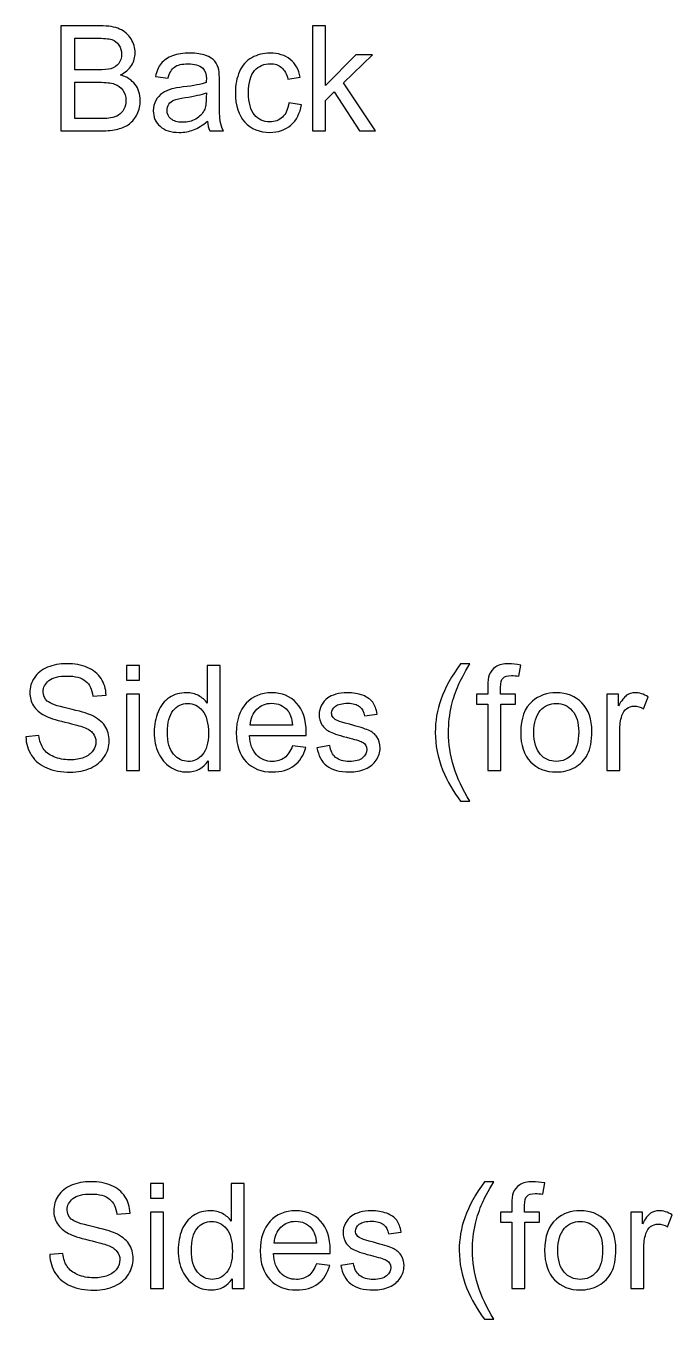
# Model space of a CAD drawing. Header units: millimetres. Extents: x 161 to 1941, y -2211 to 166.
# Drawn here: x 584.2 to 696.2, y -449 to -224.9 of the extents above; entities that cross this region are included whole.
import ezdxf

# ---------------------------------------------------------------- set-up
doc = ezdxf.new("R2010")
doc.units = ezdxf.units.MM
doc.header["$MEASUREMENT"] = 0
doc.layers.add('Layer 1', color=7, linetype='Continuous')

msp = doc.modelspace()

# ---------------------------------------------------------------- linework, layer by layer
at = {"layer": 'Layer 1', "color": 250}
for points, knots in [([(590.2688, -243.0506), (590.2688, -243.0506), (590.2688, -224.8642), (590.2688, -224.8642), (590.2688, -224.8642), (597.0929, -224.8642), (597.0929, -224.8642), (598.4815, -224.8642), (599.5948, -225.0462), (600.4373, -225.4145), (601.2755, -225.7828), (601.9316, -226.3501), (602.4058, -227.1163), (602.8841, -227.8783), (603.1212, -228.6784), (603.1212, -229.5166), (603.1212, -230.2913), (602.9095, -231.0237), (602.4904, -231.7095), (602.0713, -232.3953), (601.4363, -232.9499), (600.5854, -233.3732), (601.6861, -233.6949), (602.5328, -234.2453), (603.1212, -235.0242), (603.7139, -235.7989), (604.0102, -236.7175), (604.0102, -237.7759), (604.0102, -238.631), (603.8282, -239.4226), (603.4683, -240.155), (603.1085, -240.8874), (602.664, -241.4504), (602.1348, -241.8483), (601.6057, -242.242), (600.941, -242.5426), (600.1452, -242.7458), (599.3451, -242.949), (598.3672, -243.0506), (597.2072, -243.0506), (597.2072, -243.0506), (590.2688, -243.0506), (590.2688, -243.0506)], [0, 0, 0, 0, 0.07142857, 0.07142857, 0.07142857, 0.14285714, 0.14285714, 0.14285714, 0.21428571, 0.21428571, 0.21428571, 0.28571429, 0.28571429, 0.28571429, 0.35714286, 0.35714286, 0.35714286, 0.42857143, 0.42857143, 0.42857143, 0.5, 0.5, 0.5, 0.57142857, 0.57142857, 0.57142857, 0.64285714, 0.64285714, 0.64285714, 0.71428571, 0.71428571, 0.71428571, 0.78571429, 0.78571429, 0.78571429, 0.85714286, 0.85714286, 0.85714286, 0.92857143, 0.92857143, 0.92857143, 1, 1, 1, 1]), ([(633.8679, -243.0506), (633.8679, -243.0506), (633.8679, -224.8642), (633.8679, -224.8642), (633.8679, -224.8642), (636.1031, -224.8642), (636.1031, -224.8642), (636.1031, -224.8642), (636.1031, -235.2232), (636.1031, -235.2232), (636.1031, -235.2232), (641.3863, -229.868), (641.3863, -229.868), (641.3863, -229.868), (644.2734, -229.868), (644.2734, -229.868), (644.2734, -229.868), (639.2442, -234.766), (639.2442, -234.766), (639.2442, -234.766), (644.7814, -243.0506), (644.7814, -243.0506), (644.7814, -243.0506), (642.0297, -243.0506), (642.0297, -243.0506), (642.0297, -243.0506), (637.6525, -236.3154), (637.6525, -236.3154), (637.6525, -236.3154), (636.1031, -237.8224), (636.1031, -237.8224), (636.1031, -237.8224), (636.1031, -243.0506), (636.1031, -243.0506), (636.1031, -243.0506), (633.8679, -243.0506), (633.8679, -243.0506)], [0, 0, 0, 0, 0.08333333, 0.08333333, 0.08333333, 0.16666667, 0.16666667, 0.16666667, 0.25, 0.25, 0.25, 0.33333333, 0.33333333, 0.33333333, 0.41666667, 0.41666667, 0.41666667, 0.5, 0.5, 0.5, 0.58333333, 0.58333333, 0.58333333, 0.66666667, 0.66666667, 0.66666667, 0.75, 0.75, 0.75, 0.83333333, 0.83333333, 0.83333333, 0.91666667, 0.91666667, 0.91666667, 1, 1, 1, 1]), ([(592.6818, -232.5096), (592.6818, -232.5096), (596.6146, -232.5096), (596.6146, -232.5096), (597.6814, -232.5096), (598.4476, -232.4376), (598.909, -232.2979), (599.5229, -232.1159), (599.9843, -231.8111), (600.2933, -231.3878), (600.6024, -230.9644), (600.759, -230.4353), (600.759, -229.796), (600.759, -229.1907), (600.6151, -228.6573), (600.323, -228.2001), (600.0351, -227.7386), (599.6202, -227.4211), (599.0826, -227.2518), (598.545, -227.0825), (597.6221, -226.9978), (596.3182, -226.9978), (596.3182, -226.9978), (592.6818, -226.9978), (592.6818, -226.9978), (592.6818, -226.9978), (592.6818, -232.5096), (592.6818, -232.5096)], [0, 0, 0, 0, 0.11111111, 0.11111111, 0.11111111, 0.22222222, 0.22222222, 0.22222222, 0.33333333, 0.33333333, 0.33333333, 0.44444444, 0.44444444, 0.44444444, 0.55555556, 0.55555556, 0.55555556, 0.66666667, 0.66666667, 0.66666667, 0.77777778, 0.77777778, 0.77777778, 0.88888889, 0.88888889, 0.88888889, 1, 1, 1, 1]), ([(615.6434, -241.3996), (614.8137, -242.1066), (614.0136, -242.6019), (613.2473, -242.894), (612.4811, -243.1861), (611.6598, -243.33), (610.7793, -243.33), (609.3315, -243.33), (608.2181, -242.9786), (607.4392, -242.2717), (606.6603, -241.5689), (606.2708, -240.6672), (606.2708, -239.5708), (606.2708, -238.9273), (606.419, -238.3389), (606.7111, -237.8055), (607.0074, -237.2721), (607.3926, -236.8488), (607.8668, -236.527), (608.3451, -236.2053), (608.8785, -235.9598), (609.4754, -235.7947), (609.9157, -235.6804), (610.5803, -235.5703), (611.4651, -235.4602), (613.2685, -235.2486), (614.602, -234.9903), (615.4529, -234.694), (615.4614, -234.3892), (615.4656, -234.1945), (615.4656, -234.114), (615.4656, -233.2081), (615.2539, -232.5689), (614.8306, -232.1963), (614.2591, -231.6926), (613.4082, -231.4428), (612.2821, -231.4428), (611.228, -231.4428), (610.4491, -231.6291), (609.9496, -231.9974), (609.4458, -232.3657), (609.0775, -233.0176), (608.8362, -233.9574), (608.8362, -233.9574), (606.6518, -233.6526), (606.6518, -233.6526), (606.8508, -232.717), (607.1767, -231.9593), (607.6339, -231.3835), (608.0911, -230.8078), (608.7515, -230.3675), (609.6151, -230.0543), (610.4745, -229.7452), (611.4778, -229.5886), (612.6123, -229.5886), (613.7384, -229.5886), (614.657, -229.7198), (615.364, -229.9865), (616.0667, -230.2532), (616.5874, -230.5834), (616.9176, -230.9856), (617.2478, -231.3878), (617.4807, -231.8958), (617.6161, -232.5096), (617.6881, -232.8906), (617.7262, -233.5764), (617.7262, -234.5628), (617.7262, -234.5628), (617.7262, -237.5261), (617.7262, -237.5261), (617.7262, -239.5962), (617.7728, -240.9043), (617.8659, -241.4589), (617.9548, -242.0134), (618.1411, -242.5426), (618.412, -243.0506), (618.412, -243.0506), (616.0752, -243.0506), (616.0752, -243.0506), (615.8508, -242.5807), (615.7069, -242.0304), (615.6434, -241.3996)], [0, 0, 0, 0, 0.03703704, 0.03703704, 0.03703704, 0.07407407, 0.07407407, 0.07407407, 0.11111111, 0.11111111, 0.11111111, 0.14814815, 0.14814815, 0.14814815, 0.18518519, 0.18518519, 0.18518519, 0.22222222, 0.22222222, 0.22222222, 0.25925926, 0.25925926, 0.25925926, 0.2962963, 0.2962963, 0.2962963, 0.33333333, 0.33333333, 0.33333333, 0.37037037, 0.37037037, 0.37037037, 0.40740741, 0.40740741, 0.40740741, 0.44444444, 0.44444444, 0.44444444, 0.48148148, 0.48148148, 0.48148148, 0.51851852, 0.51851852, 0.51851852, 0.55555556, 0.55555556, 0.55555556, 0.59259259, 0.59259259, 0.59259259, 0.62962963, 0.62962963, 0.62962963, 0.66666667, 0.66666667, 0.66666667, 0.7037037, 0.7037037, 0.7037037, 0.74074074, 0.74074074, 0.74074074, 0.77777778, 0.77777778, 0.77777778, 0.81481481, 0.81481481, 0.81481481, 0.85185185, 0.85185185, 0.85185185, 0.88888889, 0.88888889, 0.88888889, 0.92592593, 0.92592593, 0.92592593, 0.96296296, 0.96296296, 0.96296296, 1, 1, 1, 1]), ([(629.77, -238.2246), (629.77, -238.2246), (631.9544, -238.5294), (631.9544, -238.5294), (631.7131, -240.0322), (631.1035, -241.2049), (630.1171, -242.0558), (629.1308, -242.9067), (627.9158, -243.33), (626.4807, -243.33), (624.6815, -243.33), (623.2337, -242.7416), (622.1415, -241.5647), (621.0451, -240.3878), (620.499, -238.703), (620.499, -236.5101), (620.499, -235.0877), (620.7361, -233.8473), (621.206, -232.7805), (621.6759, -231.718), (622.3913, -230.9179), (623.3565, -230.3887), (624.3175, -229.8553), (625.3631, -229.5886), (626.4976, -229.5886), (627.9243, -229.5886), (629.0969, -229.9484), (630.0028, -230.6723), (630.913, -231.3962), (631.4972, -232.4249), (631.7512, -233.7542), (631.7512, -233.7542), (629.5922, -234.0844), (629.5922, -234.0844), (629.3848, -233.1996), (629.0207, -232.535), (628.4915, -232.0863), (627.9666, -231.6418), (627.3316, -231.4174), (626.5865, -231.4174), (625.4605, -231.4174), (624.5461, -231.8196), (623.8391, -232.6239), (623.1364, -233.4325), (622.785, -234.7025), (622.785, -236.4466), (622.785, -238.2161), (623.1237, -239.4988), (623.801, -240.2989), (624.4826, -241.099), (625.3673, -241.5012), (626.4553, -241.5012), (627.3358, -241.5012), (628.0682, -241.2345), (628.6524, -240.6969), (629.2408, -240.1635), (629.6134, -239.338), (629.77, -238.2246)], [0, 0, 0, 0, 0.05263158, 0.05263158, 0.05263158, 0.10526316, 0.10526316, 0.10526316, 0.15789474, 0.15789474, 0.15789474, 0.21052632, 0.21052632, 0.21052632, 0.26315789, 0.26315789, 0.26315789, 0.31578947, 0.31578947, 0.31578947, 0.36842105, 0.36842105, 0.36842105, 0.42105263, 0.42105263, 0.42105263, 0.47368421, 0.47368421, 0.47368421, 0.52631579, 0.52631579, 0.52631579, 0.57894737, 0.57894737, 0.57894737, 0.63157895, 0.63157895, 0.63157895, 0.68421053, 0.68421053, 0.68421053, 0.73684211, 0.73684211, 0.73684211, 0.78947368, 0.78947368, 0.78947368, 0.84210526, 0.84210526, 0.84210526, 0.89473684, 0.89473684, 0.89473684, 0.94736842, 0.94736842, 0.94736842, 1, 1, 1, 1]), ([(592.6818, -240.917), (592.6818, -240.917), (597.2115, -240.917), (597.2115, -240.917), (597.9904, -240.917), (598.5365, -240.8874), (598.854, -240.8281), (599.4043, -240.7307), (599.87, -240.5656), (600.2425, -240.3328), (600.6151, -240.1), (600.9199, -239.7613), (601.1612, -239.3168), (601.4025, -238.8723), (601.521, -238.3601), (601.521, -237.7801), (601.521, -237.0985), (601.3474, -236.5101), (600.9961, -236.0063), (600.6489, -235.5026), (600.1663, -235.1512), (599.5483, -234.948), (598.9344, -234.7448), (598.0454, -234.6432), (596.8897, -234.6432), (596.8897, -234.6432), (592.6818, -234.6432), (592.6818, -234.6432), (592.6818, -234.6432), (592.6818, -240.917), (592.6818, -240.917)], [0, 0, 0, 0, 0.1, 0.1, 0.1, 0.2, 0.2, 0.2, 0.3, 0.3, 0.3, 0.4, 0.4, 0.4, 0.5, 0.5, 0.5, 0.6, 0.6, 0.6, 0.7, 0.7, 0.7, 0.8, 0.8, 0.8, 0.9, 0.9, 0.9, 1, 1, 1, 1]), ([(615.4656, -236.4466), (614.6528, -236.7768), (613.4336, -237.0562), (611.808, -237.2848), (610.8851, -237.416), (610.2332, -237.5642), (609.8522, -237.7293), (609.4712, -237.8944), (609.1791, -238.1357), (608.9717, -238.449), (608.7642, -238.7665), (608.6584, -239.1178), (608.6584, -239.5073), (608.6584, -240.0957), (608.8828, -240.591), (609.3357, -240.9847), (609.7887, -241.3784), (610.4491, -241.5774), (611.3169, -241.5774), (612.1763, -241.5774), (612.9425, -241.3911), (613.6156, -241.0144), (614.2845, -240.6418), (614.7798, -240.1296), (615.0931, -239.4819), (615.3344, -238.9781), (615.4529, -238.2373), (615.4529, -237.2594), (615.4529, -237.2594), (615.4656, -236.4466), (615.4656, -236.4466)], [0, 0, 0, 0, 0.1, 0.1, 0.1, 0.2, 0.2, 0.2, 0.3, 0.3, 0.3, 0.4, 0.4, 0.4, 0.5, 0.5, 0.5, 0.6, 0.6, 0.6, 0.7, 0.7, 0.7, 0.8, 0.8, 0.8, 0.9, 0.9, 0.9, 1, 1, 1, 1]), ([(584.1785, -348.0813), (584.1785, -348.0813), (586.4391, -347.8781), (586.4391, -347.8781), (586.5449, -348.7925), (586.7947, -349.5418), (587.1884, -350.1302), (587.5821, -350.7144), (588.1917, -351.1886), (589.0172, -351.5526), (589.8427, -351.9125), (590.774, -352.0945), (591.807, -352.0945), (592.7256, -352.0945), (593.5342, -351.959), (594.2369, -351.6839), (594.9396, -351.4087), (595.4603, -351.0319), (595.8032, -350.5536), (596.1461, -350.0752), (596.3197, -349.5545), (596.3197, -348.9957), (596.3197, -348.4284), (596.1546, -347.9331), (595.8244, -347.5056), (595.4942, -347.0822), (594.9481, -346.7266), (594.1861, -346.4345), (593.6993, -346.2483), (592.6198, -345.9519), (590.9476, -345.5498), (589.2754, -345.1476), (588.107, -344.7708), (587.4382, -344.4152), (586.5703, -343.958), (585.9269, -343.3908), (585.5035, -342.7177), (585.076, -342.0446), (584.8643, -341.2868), (584.8643, -340.4528), (584.8643, -339.53), (585.1268, -338.6706), (585.6475, -337.8747), (586.1682, -337.0746), (586.9259, -336.4693), (587.9292, -336.0544), (588.9283, -335.6395), (590.0417, -335.4321), (591.2651, -335.4321), (592.6113, -335.4321), (593.8009, -335.648), (594.8296, -336.084), (595.8583, -336.5158), (596.6499, -337.1551), (597.2045, -338.0017), (597.759, -338.8442), (598.0554, -339.8009), (598.0977, -340.8677), (598.0977, -340.8677), (595.7863, -341.0455), (595.7863, -341.0455), (595.6635, -339.8983), (595.2444, -339.0304), (594.529, -338.4462), (593.8136, -337.8578), (592.7552, -337.5657), (591.3582, -337.5657), (589.902, -337.5657), (588.8394, -337.8324), (588.1748, -338.3658), (587.5101, -338.8992), (587.1757, -339.5427), (587.1757, -340.2962), (587.1757, -340.9481), (587.4128, -341.4858), (587.8827, -341.9091), (588.3483, -342.3282), (589.5548, -342.7642), (591.5106, -343.2045), (593.4664, -343.649), (594.8084, -344.0342), (595.5365, -344.3644), (596.5906, -344.8513), (597.3738, -345.4651), (597.8776, -346.2144), (598.3813, -346.9595), (598.6311, -347.8188), (598.6311, -348.7925), (598.6311, -349.7619), (598.3559, -350.6679), (597.8014, -351.523), (597.2468, -352.3781), (596.4552, -353.0428), (595.418, -353.5169), (594.3808, -353.991), (593.2167, -354.2281), (591.917, -354.2281), (590.2745, -354.2281), (588.8987, -353.9868), (587.7895, -353.5084), (586.6762, -353.0301), (585.8083, -352.3104), (585.1776, -351.3452), (584.5426, -350.3842), (584.2124, -349.2963), (584.1785, -348.0813)], [0, 0, 0, 0, 0.02857143, 0.02857143, 0.02857143, 0.05714286, 0.05714286, 0.05714286, 0.08571429, 0.08571429, 0.08571429, 0.11428571, 0.11428571, 0.11428571, 0.14285714, 0.14285714, 0.14285714, 0.17142857, 0.17142857, 0.17142857, 0.2, 0.2, 0.2, 0.22857143, 0.22857143, 0.22857143, 0.25714286, 0.25714286, 0.25714286, 0.28571429, 0.28571429, 0.28571429, 0.31428571, 0.31428571, 0.31428571, 0.34285714, 0.34285714, 0.34285714, 0.37142857, 0.37142857, 0.37142857, 0.4, 0.4, 0.4, 0.42857143, 0.42857143, 0.42857143, 0.45714286, 0.45714286, 0.45714286, 0.48571429, 0.48571429, 0.48571429, 0.51428571, 0.51428571, 0.51428571, 0.54285714, 0.54285714, 0.54285714, 0.57142857, 0.57142857, 0.57142857, 0.6, 0.6, 0.6, 0.62857143, 0.62857143, 0.62857143, 0.65714286, 0.65714286, 0.65714286, 0.68571429, 0.68571429, 0.68571429, 0.71428571, 0.71428571, 0.71428571, 0.74285714, 0.74285714, 0.74285714, 0.77142857, 0.77142857, 0.77142857, 0.8, 0.8, 0.8, 0.82857143, 0.82857143, 0.82857143, 0.85714286, 0.85714286, 0.85714286, 0.88571429, 0.88571429, 0.88571429, 0.91428571, 0.91428571, 0.91428571, 0.94285714, 0.94285714, 0.94285714, 0.97142857, 0.97142857, 0.97142857, 1, 1, 1, 1]), ([(601.6283, -338.2769), (601.6283, -338.2769), (601.6283, -335.7369), (601.6283, -335.7369), (601.6283, -335.7369), (603.8635, -335.7369), (603.8635, -335.7369), (603.8635, -335.7369), (603.8635, -338.2769), (603.8635, -338.2769), (603.8635, -338.2769), (601.6283, -338.2769), (601.6283, -338.2769)], [0, 0, 0, 0, 0.25, 0.25, 0.25, 0.5, 0.5, 0.5, 0.75, 0.75, 0.75, 1, 1, 1, 1]), ([(615.7803, -353.9233), (615.7803, -353.9233), (615.7803, -352.2511), (615.7803, -352.2511), (614.9463, -353.5508), (613.7187, -354.2027), (612.0973, -354.2027), (611.0474, -354.2027), (610.0822, -353.9148), (609.2059, -353.3349), (608.3254, -352.7591), (607.6438, -351.9506), (607.157, -350.9176), (606.6744, -349.8805), (606.4331, -348.6909), (606.4331, -347.3447), (606.4331, -346.0324), (606.6532, -344.8428), (607.0893, -343.7718), (607.5295, -342.705), (608.1857, -341.8837), (609.062, -341.3164), (609.9341, -340.7449), (610.9162, -340.4613), (611.9957, -340.4613), (612.7916, -340.4613), (613.4985, -340.6306), (614.1166, -340.9651), (614.7347, -341.2995), (615.2384, -341.7398), (615.6279, -342.2774), (615.6279, -342.2774), (615.6279, -335.7369), (615.6279, -335.7369), (615.6279, -335.7369), (617.8631, -335.7369), (617.8631, -335.7369), (617.8631, -335.7369), (617.8631, -353.9233), (617.8631, -353.9233), (617.8631, -353.9233), (615.7803, -353.9233), (615.7803, -353.9233)], [0, 0, 0, 0, 0.07142857, 0.07142857, 0.07142857, 0.14285714, 0.14285714, 0.14285714, 0.21428571, 0.21428571, 0.21428571, 0.28571429, 0.28571429, 0.28571429, 0.35714286, 0.35714286, 0.35714286, 0.42857143, 0.42857143, 0.42857143, 0.5, 0.5, 0.5, 0.57142857, 0.57142857, 0.57142857, 0.64285714, 0.64285714, 0.64285714, 0.71428571, 0.71428571, 0.71428571, 0.78571429, 0.78571429, 0.78571429, 0.85714286, 0.85714286, 0.85714286, 0.92857143, 0.92857143, 0.92857143, 1, 1, 1, 1]), ([(659.5487, -359.2573), (658.321, -357.7037), (657.2796, -355.8876), (656.4287, -353.8048), (655.5778, -351.722), (655.1545, -349.563), (655.1545, -347.332), (655.1545, -345.3635), (655.472, -343.4797), (656.107, -341.6805), (656.8521, -339.5892), (657.9993, -337.5064), (659.5487, -335.4321), (659.5487, -335.4321), (661.1489, -335.4321), (661.1489, -335.4321), (660.1498, -337.1508), (659.4852, -338.3785), (659.1635, -339.1151), (658.6597, -340.2539), (658.2618, -341.4434), (657.9739, -342.6838), (657.6183, -344.229), (657.4405, -345.7826), (657.4405, -347.3447), (657.4405, -351.3198), (658.6766, -355.2907), (661.1489, -359.2573), (661.1489, -359.2573), (659.5487, -359.2573), (659.5487, -359.2573)], [0, 0, 0, 0, 0.1, 0.1, 0.1, 0.2, 0.2, 0.2, 0.3, 0.3, 0.3, 0.4, 0.4, 0.4, 0.5, 0.5, 0.5, 0.6, 0.6, 0.6, 0.7, 0.7, 0.7, 0.8, 0.8, 0.8, 0.9, 0.9, 0.9, 1, 1, 1, 1]), ([(664.2731, -353.9233), (664.2731, -353.9233), (664.2731, -342.4679), (664.2731, -342.4679), (664.2731, -342.4679), (662.2919, -342.4679), (662.2919, -342.4679), (662.2919, -342.4679), (662.2919, -340.7407), (662.2919, -340.7407), (662.2919, -340.7407), (664.2731, -340.7407), (664.2731, -340.7407), (664.2731, -340.7407), (664.2731, -339.3437), (664.2731, -339.3437), (664.2731, -338.4589), (664.3493, -337.8028), (664.5059, -337.3752), (664.7218, -336.7995), (665.0944, -336.3296), (665.6362, -335.9697), (666.1739, -335.6099), (666.9316, -335.4321), (667.9053, -335.4321), (668.5361, -335.4321), (669.2303, -335.5083), (669.9923, -335.6565), (669.9923, -335.6565), (669.6579, -337.6123), (669.6579, -337.6123), (669.1922, -337.5318), (668.7562, -337.4895), (668.3413, -337.4895), (667.664, -337.4895), (667.1856, -337.6334), (666.902, -337.9213), (666.6226, -338.2092), (666.4829, -338.7468), (666.4829, -339.5342), (666.4829, -339.5342), (666.4829, -340.7407), (666.4829, -340.7407), (666.4829, -340.7407), (669.0483, -340.7407), (669.0483, -340.7407), (669.0483, -340.7407), (669.0483, -342.4679), (669.0483, -342.4679), (669.0483, -342.4679), (666.5083, -342.4679), (666.5083, -342.4679), (666.5083, -342.4679), (666.5083, -353.9233), (666.5083, -353.9233), (666.5083, -353.9233), (664.2731, -353.9233), (664.2731, -353.9233)], [0, 0, 0, 0, 0.05263158, 0.05263158, 0.05263158, 0.10526316, 0.10526316, 0.10526316, 0.15789474, 0.15789474, 0.15789474, 0.21052632, 0.21052632, 0.21052632, 0.26315789, 0.26315789, 0.26315789, 0.31578947, 0.31578947, 0.31578947, 0.36842105, 0.36842105, 0.36842105, 0.42105263, 0.42105263, 0.42105263, 0.47368421, 0.47368421, 0.47368421, 0.52631579, 0.52631579, 0.52631579, 0.57894737, 0.57894737, 0.57894737, 0.63157895, 0.63157895, 0.63157895, 0.68421053, 0.68421053, 0.68421053, 0.73684211, 0.73684211, 0.73684211, 0.78947368, 0.78947368, 0.78947368, 0.84210526, 0.84210526, 0.84210526, 0.89473684, 0.89473684, 0.89473684, 0.94736842, 0.94736842, 0.94736842, 1, 1, 1, 1]), ([(601.6283, -353.9233), (601.6283, -353.9233), (601.6283, -340.7407), (601.6283, -340.7407), (601.6283, -340.7407), (603.8635, -340.7407), (603.8635, -340.7407), (603.8635, -340.7407), (603.8635, -353.9233), (603.8635, -353.9233), (603.8635, -353.9233), (601.6283, -353.9233), (601.6283, -353.9233)], [0, 0, 0, 0, 0.25, 0.25, 0.25, 0.5, 0.5, 0.5, 0.75, 0.75, 0.75, 1, 1, 1, 1]), ([(630.3895, -349.6561), (630.3895, -349.6561), (632.7009, -349.9609), (632.7009, -349.9609), (632.3411, -351.3029), (631.668, -352.3485), (630.6858, -353.0893), (629.7037, -353.8302), (628.4506, -354.2027), (626.9224, -354.2027), (625.0005, -354.2027), (623.4765, -353.61), (622.3504, -352.4247), (621.2243, -351.2436), (620.6613, -349.5799), (620.6613, -347.4421), (620.6613, -345.2323), (621.2286, -343.5135), (622.3673, -342.2943), (623.5061, -341.0709), (624.9835, -340.4613), (626.7996, -340.4613), (628.5565, -340.4613), (629.9916, -341.0582), (631.1049, -342.2562), (632.2183, -343.4543), (632.7771, -345.1391), (632.7771, -347.3108), (632.7771, -347.4421), (632.7729, -347.641), (632.7644, -347.9035), (632.7644, -347.9035), (622.9473, -347.9035), (622.9473, -347.9035), (623.032, -349.3471), (623.4384, -350.4562), (624.175, -351.2224), (624.9073, -351.9887), (625.826, -352.3739), (626.9224, -352.3739), (627.7394, -352.3739), (628.4379, -352.158), (629.0137, -351.7262), (629.5936, -351.2944), (630.0508, -350.6044), (630.3895, -349.6561)], [0, 0, 0, 0, 0.06666667, 0.06666667, 0.06666667, 0.13333333, 0.13333333, 0.13333333, 0.2, 0.2, 0.2, 0.26666667, 0.26666667, 0.26666667, 0.33333333, 0.33333333, 0.33333333, 0.4, 0.4, 0.4, 0.46666667, 0.46666667, 0.46666667, 0.53333333, 0.53333333, 0.53333333, 0.6, 0.6, 0.6, 0.66666667, 0.66666667, 0.66666667, 0.73333333, 0.73333333, 0.73333333, 0.8, 0.8, 0.8, 0.86666667, 0.86666667, 0.86666667, 0.93333333, 0.93333333, 0.93333333, 1, 1, 1, 1]), ([(634.6355, -349.9863), (634.6355, -349.9863), (636.8453, -349.6307), (636.8453, -349.6307), (636.9681, -350.5155), (637.3152, -351.1928), (637.8825, -351.6669), (638.4497, -352.1368), (639.2456, -352.3739), (640.2616, -352.3739), (641.2903, -352.3739), (642.0523, -352.1665), (642.5518, -351.7474), (643.0471, -351.3325), (643.2969, -350.8414), (643.2969, -350.2784), (643.2969, -349.7746), (643.0725, -349.3767), (642.628, -349.0888), (642.3148, -348.8899), (641.5528, -348.6401), (640.342, -348.3311), (638.708, -347.9204), (637.5777, -347.5648), (636.9427, -347.2643), (636.3119, -346.9595), (635.8335, -346.5446), (635.5076, -346.0112), (635.1816, -345.482), (635.0165, -344.8936), (635.0165, -344.2501), (635.0165, -343.6617), (635.152, -343.1198), (635.4187, -342.6203), (635.6896, -342.1208), (636.0537, -341.7059), (636.5151, -341.3757), (636.8622, -341.1217), (637.3364, -340.9058), (637.9333, -340.728), (638.5344, -340.5502), (639.1736, -340.4613), (639.8594, -340.4613), (640.8924, -340.4613), (641.7983, -340.6095), (642.5772, -340.91), (643.3604, -341.2064), (643.9361, -341.6128), (644.3087, -342.1208), (644.677, -342.633), (644.9352, -343.3146), (645.0749, -344.1697), (645.0749, -344.1697), (642.8905, -344.4745), (642.8905, -344.4745), (642.7931, -343.7887), (642.5053, -343.2511), (642.0311, -342.8658), (641.557, -342.4806), (640.8881, -342.2901), (640.0203, -342.2901), (639.0001, -342.2901), (638.2677, -342.4594), (637.8317, -342.7981), (637.3956, -343.1368), (637.1755, -343.5347), (637.1755, -343.9877), (637.1755, -344.2755), (637.2644, -344.538), (637.4464, -344.7708), (637.6285, -345.0079), (637.9121, -345.2069), (638.3016, -345.3635), (638.5259, -345.4482), (639.1779, -345.6387), (640.2701, -345.935), (641.8449, -346.3541), (642.9455, -346.7012), (643.5721, -346.9679), (644.1986, -347.2346), (644.6897, -347.6283), (645.0453, -348.1363), (645.4051, -348.6486), (645.5829, -349.2836), (645.5829, -350.0456), (645.5829, -350.7864), (645.367, -351.4849), (644.931, -352.1411), (644.4949, -352.7972), (643.8684, -353.3052), (643.0514, -353.6651), (642.2301, -354.0249), (641.303, -354.2027), (640.2701, -354.2027), (638.5598, -354.2027), (637.2517, -353.8471), (636.3542, -353.1401), (635.4568, -352.4289), (634.8853, -351.3791), (634.6355, -349.9863)], [0, 0, 0, 0, 0.03030303, 0.03030303, 0.03030303, 0.06060606, 0.06060606, 0.06060606, 0.09090909, 0.09090909, 0.09090909, 0.12121212, 0.12121212, 0.12121212, 0.15151515, 0.15151515, 0.15151515, 0.18181818, 0.18181818, 0.18181818, 0.21212121, 0.21212121, 0.21212121, 0.24242424, 0.24242424, 0.24242424, 0.27272727, 0.27272727, 0.27272727, 0.3030303, 0.3030303, 0.3030303, 0.33333333, 0.33333333, 0.33333333, 0.36363636, 0.36363636, 0.36363636, 0.39393939, 0.39393939, 0.39393939, 0.42424242, 0.42424242, 0.42424242, 0.45454545, 0.45454545, 0.45454545, 0.48484848, 0.48484848, 0.48484848, 0.51515152, 0.51515152, 0.51515152, 0.54545455, 0.54545455, 0.54545455, 0.57575758, 0.57575758, 0.57575758, 0.60606061, 0.60606061, 0.60606061, 0.63636364, 0.63636364, 0.63636364, 0.66666667, 0.66666667, 0.66666667, 0.6969697, 0.6969697, 0.6969697, 0.72727273, 0.72727273, 0.72727273, 0.75757576, 0.75757576, 0.75757576, 0.78787879, 0.78787879, 0.78787879, 0.81818182, 0.81818182, 0.81818182, 0.84848485, 0.84848485, 0.84848485, 0.87878788, 0.87878788, 0.87878788, 0.90909091, 0.90909091, 0.90909091, 0.93939394, 0.93939394, 0.93939394, 0.96969697, 0.96969697, 0.96969697, 1, 1, 1, 1]), ([(669.9585, -347.332), (669.9585, -344.8978), (670.6358, -343.0944), (671.9947, -341.9218), (673.125, -340.9481), (674.5093, -340.4613), (676.1392, -340.4613), (677.9468, -340.4613), (679.4285, -341.054), (680.5799, -342.2393), (681.7272, -343.4204), (682.3029, -345.0587), (682.3029, -347.1457), (682.3029, -348.8391), (682.0489, -350.1683), (681.5409, -351.1378), (681.0329, -352.1072), (680.2921, -352.8607), (679.3184, -353.3984), (678.349, -353.936), (677.2864, -354.2027), (676.1392, -354.2027), (674.2934, -354.2027), (672.8033, -353.6143), (671.6645, -352.4332), (670.5258, -351.2521), (669.9585, -349.5503), (669.9585, -347.332)], [0, 0, 0, 0, 0.11111111, 0.11111111, 0.11111111, 0.22222222, 0.22222222, 0.22222222, 0.33333333, 0.33333333, 0.33333333, 0.44444444, 0.44444444, 0.44444444, 0.55555556, 0.55555556, 0.55555556, 0.66666667, 0.66666667, 0.66666667, 0.77777778, 0.77777778, 0.77777778, 0.88888889, 0.88888889, 0.88888889, 1, 1, 1, 1]), ([(684.8979, -353.9233), (684.8979, -353.9233), (684.8979, -340.7407), (684.8979, -340.7407), (684.8979, -340.7407), (686.9045, -340.7407), (686.9045, -340.7407), (686.9045, -340.7407), (686.9045, -342.76), (686.9045, -342.76), (687.4167, -341.8244), (687.8909, -341.2064), (688.3269, -340.91), (688.7629, -340.6095), (689.2413, -340.4613), (689.762, -340.4613), (690.5155, -340.4613), (691.2818, -340.6984), (692.0607, -341.1683), (692.0607, -341.1683), (691.2648, -343.2299), (691.2648, -343.2299), (690.723, -342.9251), (690.1811, -342.7727), (689.6392, -342.7727), (689.1524, -342.7727), (688.7164, -342.9209), (688.3311, -343.213), (687.9459, -343.5051), (687.6707, -343.9115), (687.5056, -344.4322), (687.2559, -345.2238), (687.1331, -346.0916), (687.1331, -347.0357), (687.1331, -347.0357), (687.1331, -353.9233), (687.1331, -353.9233), (687.1331, -353.9233), (684.8979, -353.9233), (684.8979, -353.9233)], [0, 0, 0, 0, 0.07692308, 0.07692308, 0.07692308, 0.15384615, 0.15384615, 0.15384615, 0.23076923, 0.23076923, 0.23076923, 0.30769231, 0.30769231, 0.30769231, 0.38461538, 0.38461538, 0.38461538, 0.46153846, 0.46153846, 0.46153846, 0.53846154, 0.53846154, 0.53846154, 0.61538462, 0.61538462, 0.61538462, 0.69230769, 0.69230769, 0.69230769, 0.76923077, 0.76923077, 0.76923077, 0.84615385, 0.84615385, 0.84615385, 0.92307692, 0.92307692, 0.92307692, 1, 1, 1, 1]), ([(608.7191, -347.3489), (608.7191, -349.0338), (609.0747, -350.2911), (609.7901, -351.1251), (610.5013, -351.959), (611.3438, -352.3739), (612.3132, -352.3739), (613.2911, -352.3739), (614.1208, -351.976), (614.8066, -351.1801), (615.4882, -350.3842), (615.8311, -349.1693), (615.8311, -347.5352), (615.8311, -345.7403), (615.484, -344.4195), (614.7855, -343.577), (614.0912, -342.7346), (613.2318, -342.3155), (612.2116, -342.3155), (611.2168, -342.3155), (610.387, -342.7177), (609.7182, -343.5262), (609.0535, -344.3348), (608.7191, -345.609), (608.7191, -347.3489)], [0, 0, 0, 0, 0.125, 0.125, 0.125, 0.25, 0.25, 0.25, 0.375, 0.375, 0.375, 0.5, 0.5, 0.5, 0.625, 0.625, 0.625, 0.75, 0.75, 0.75, 0.875, 0.875, 0.875, 1, 1, 1, 1]), ([(623.0743, -346.0747), (623.0743, -346.0747), (630.4149, -346.0747), (630.4149, -346.0747), (630.3175, -344.9656), (630.0339, -344.1358), (629.5725, -343.5813), (628.8655, -342.7219), (627.9426, -342.2901), (626.8123, -342.2901), (625.7879, -342.2901), (624.9285, -342.633), (624.23, -343.3188), (623.5357, -344.0046), (623.1505, -344.9232), (623.0743, -346.0747)], [0, 0, 0, 0, 0.2, 0.2, 0.2, 0.4, 0.4, 0.4, 0.6, 0.6, 0.6, 0.8, 0.8, 0.8, 1, 1, 1, 1]), ([(672.2445, -347.3362), (672.2445, -349.0211), (672.6128, -350.2826), (673.3494, -351.1166), (674.0902, -351.9548), (675.0173, -352.3739), (676.1392, -352.3739), (677.2483, -352.3739), (678.1712, -351.9548), (678.912, -351.1124), (679.6486, -350.2699), (680.0169, -348.9872), (680.0169, -347.2643), (680.0169, -345.6387), (679.6444, -344.4068), (678.9035, -343.5728), (678.1627, -342.7346), (677.2398, -342.3155), (676.1392, -342.3155), (675.0173, -342.3155), (674.0902, -342.7304), (673.3494, -343.5643), (672.6128, -344.3983), (672.2445, -345.6556), (672.2445, -347.3362)], [0, 0, 0, 0, 0.125, 0.125, 0.125, 0.25, 0.25, 0.25, 0.375, 0.375, 0.375, 0.5, 0.5, 0.5, 0.625, 0.625, 0.625, 0.75, 0.75, 0.75, 0.875, 0.875, 0.875, 1, 1, 1, 1]), ([(588.3303, -437.8723), (588.3303, -437.8723), (590.5909, -437.6691), (590.5909, -437.6691), (590.6967, -438.5835), (590.9465, -439.3328), (591.3402, -439.9212), (591.7339, -440.5054), (592.3435, -440.9796), (593.169, -441.3436), (593.9945, -441.7035), (594.9258, -441.8855), (595.9588, -441.8855), (596.8774, -441.8855), (597.686, -441.75), (598.3887, -441.4749), (599.0914, -441.1997), (599.6121, -440.8229), (599.955, -440.3446), (600.2979, -439.8662), (600.4715, -439.3455), (600.4715, -438.7867), (600.4715, -438.2194), (600.3064, -437.7241), (599.9762, -437.2966), (599.646, -436.8732), (599.0999, -436.5176), (598.3379, -436.2255), (597.8511, -436.0393), (596.7716, -435.7429), (595.0994, -435.3408), (593.4272, -434.9386), (592.2588, -434.5618), (591.59, -434.2062), (590.7221, -433.749), (590.0787, -433.1818), (589.6553, -432.5087), (589.2278, -431.8356), (589.0161, -431.0778), (589.0161, -430.2438), (589.0161, -429.321), (589.2786, -428.4616), (589.7993, -427.6657), (590.32, -426.8656), (591.0777, -426.2603), (592.081, -425.8454), (593.0801, -425.4305), (594.1935, -425.2231), (595.4169, -425.2231), (596.7631, -425.2231), (597.9527, -425.439), (598.9814, -425.875), (600.0101, -426.3068), (600.8017, -426.9461), (601.3563, -427.7927), (601.9108, -428.6352), (602.2072, -429.5919), (602.2495, -430.6587), (602.2495, -430.6587), (599.9381, -430.8365), (599.9381, -430.8365), (599.8153, -429.6893), (599.3962, -428.8214), (598.6808, -428.2372), (597.9654, -427.6488), (596.907, -427.3567), (595.51, -427.3567), (594.0538, -427.3567), (592.9912, -427.6234), (592.3266, -428.1568), (591.6619, -428.6902), (591.3275, -429.3337), (591.3275, -430.0872), (591.3275, -430.7391), (591.5646, -431.2768), (592.0345, -431.7001), (592.5001, -432.1192), (593.7066, -432.5552), (595.6624, -432.9955), (597.6182, -433.44), (598.9602, -433.8252), (599.6883, -434.1554), (600.7424, -434.6423), (601.5256, -435.2561), (602.0294, -436.0054), (602.5331, -436.7505), (602.7829, -437.6098), (602.7829, -438.5835), (602.7829, -439.5529), (602.5077, -440.4589), (601.9532, -441.314), (601.3986, -442.1691), (600.607, -442.8338), (599.5698, -443.3079), (598.5326, -443.782), (597.3685, -444.0191), (596.0688, -444.0191), (594.4263, -444.0191), (593.0505, -443.7778), (591.9413, -443.2994), (590.828, -442.8211), (589.9601, -442.1014), (589.3294, -441.1362), (588.6944, -440.1752), (588.3642, -439.0873), (588.3303, -437.8723)], [0, 0, 0, 0, 0.02857143, 0.02857143, 0.02857143, 0.05714286, 0.05714286, 0.05714286, 0.08571429, 0.08571429, 0.08571429, 0.11428571, 0.11428571, 0.11428571, 0.14285714, 0.14285714, 0.14285714, 0.17142857, 0.17142857, 0.17142857, 0.2, 0.2, 0.2, 0.22857143, 0.22857143, 0.22857143, 0.25714286, 0.25714286, 0.25714286, 0.28571429, 0.28571429, 0.28571429, 0.31428571, 0.31428571, 0.31428571, 0.34285714, 0.34285714, 0.34285714, 0.37142857, 0.37142857, 0.37142857, 0.4, 0.4, 0.4, 0.42857143, 0.42857143, 0.42857143, 0.45714286, 0.45714286, 0.45714286, 0.48571429, 0.48571429, 0.48571429, 0.51428571, 0.51428571, 0.51428571, 0.54285714, 0.54285714, 0.54285714, 0.57142857, 0.57142857, 0.57142857, 0.6, 0.6, 0.6, 0.62857143, 0.62857143, 0.62857143, 0.65714286, 0.65714286, 0.65714286, 0.68571429, 0.68571429, 0.68571429, 0.71428571, 0.71428571, 0.71428571, 0.74285714, 0.74285714, 0.74285714, 0.77142857, 0.77142857, 0.77142857, 0.8, 0.8, 0.8, 0.82857143, 0.82857143, 0.82857143, 0.85714286, 0.85714286, 0.85714286, 0.88571429, 0.88571429, 0.88571429, 0.91428571, 0.91428571, 0.91428571, 0.94285714, 0.94285714, 0.94285714, 0.97142857, 0.97142857, 0.97142857, 1, 1, 1, 1]), ([(605.7801, -428.0679), (605.7801, -428.0679), (605.7801, -425.5279), (605.7801, -425.5279), (605.7801, -425.5279), (608.0153, -425.5279), (608.0153, -425.5279), (608.0153, -425.5279), (608.0153, -428.0679), (608.0153, -428.0679), (608.0153, -428.0679), (605.7801, -428.0679), (605.7801, -428.0679)], [0, 0, 0, 0, 0.25, 0.25, 0.25, 0.5, 0.5, 0.5, 0.75, 0.75, 0.75, 1, 1, 1, 1]), ([(619.9321, -443.7143), (619.9321, -443.7143), (619.9321, -442.0421), (619.9321, -442.0421), (619.0981, -443.3418), (617.8705, -443.9937), (616.2491, -443.9937), (615.1992, -443.9937), (614.234, -443.7058), (613.3577, -443.1259), (612.4772, -442.5501), (611.7956, -441.7416), (611.3088, -440.7086), (610.8262, -439.6715), (610.5849, -438.4819), (610.5849, -437.1357), (610.5849, -435.8234), (610.805, -434.6338), (611.2411, -433.5628), (611.6813, -432.496), (612.3375, -431.6747), (613.2138, -431.1074), (614.0859, -430.5359), (615.068, -430.2523), (616.1475, -430.2523), (616.9434, -430.2523), (617.6503, -430.4216), (618.2684, -430.7561), (618.8865, -431.0905), (619.3902, -431.5308), (619.7797, -432.0684), (619.7797, -432.0684), (619.7797, -425.5279), (619.7797, -425.5279), (619.7797, -425.5279), (622.0149, -425.5279), (622.0149, -425.5279), (622.0149, -425.5279), (622.0149, -443.7143), (622.0149, -443.7143), (622.0149, -443.7143), (619.9321, -443.7143), (619.9321, -443.7143)], [0, 0, 0, 0, 0.07142857, 0.07142857, 0.07142857, 0.14285714, 0.14285714, 0.14285714, 0.21428571, 0.21428571, 0.21428571, 0.28571429, 0.28571429, 0.28571429, 0.35714286, 0.35714286, 0.35714286, 0.42857143, 0.42857143, 0.42857143, 0.5, 0.5, 0.5, 0.57142857, 0.57142857, 0.57142857, 0.64285714, 0.64285714, 0.64285714, 0.71428571, 0.71428571, 0.71428571, 0.78571429, 0.78571429, 0.78571429, 0.85714286, 0.85714286, 0.85714286, 0.92857143, 0.92857143, 0.92857143, 1, 1, 1, 1]), ([(663.7005, -449.0483), (662.4728, -447.4947), (661.4314, -445.6786), (660.5805, -443.5958), (659.7296, -441.513), (659.3063, -439.354), (659.3063, -437.123), (659.3063, -435.1545), (659.6238, -433.2707), (660.2588, -431.4715), (661.0039, -429.3802), (662.1511, -427.2974), (663.7005, -425.2231), (663.7005, -425.2231), (665.3007, -425.2231), (665.3007, -425.2231), (664.3016, -426.9418), (663.637, -428.1695), (663.3153, -428.9061), (662.8115, -430.0449), (662.4136, -431.2344), (662.1257, -432.4748), (661.7701, -434.02), (661.5923, -435.5736), (661.5923, -437.1357), (661.5923, -441.1108), (662.8284, -445.0817), (665.3007, -449.0483), (665.3007, -449.0483), (663.7005, -449.0483), (663.7005, -449.0483)], [0, 0, 0, 0, 0.1, 0.1, 0.1, 0.2, 0.2, 0.2, 0.3, 0.3, 0.3, 0.4, 0.4, 0.4, 0.5, 0.5, 0.5, 0.6, 0.6, 0.6, 0.7, 0.7, 0.7, 0.8, 0.8, 0.8, 0.9, 0.9, 0.9, 1, 1, 1, 1]), ([(668.4249, -443.7143), (668.4249, -443.7143), (668.4249, -432.2589), (668.4249, -432.2589), (668.4249, -432.2589), (666.4437, -432.2589), (666.4437, -432.2589), (666.4437, -432.2589), (666.4437, -430.5317), (666.4437, -430.5317), (666.4437, -430.5317), (668.4249, -430.5317), (668.4249, -430.5317), (668.4249, -430.5317), (668.4249, -429.1347), (668.4249, -429.1347), (668.4249, -428.2499), (668.5011, -427.5938), (668.6577, -427.1662), (668.8736, -426.5905), (669.2462, -426.1206), (669.788, -425.7607), (670.3257, -425.4009), (671.0834, -425.2231), (672.0571, -425.2231), (672.6879, -425.2231), (673.3821, -425.2993), (674.1441, -425.4475), (674.1441, -425.4475), (673.8097, -427.4033), (673.8097, -427.4033), (673.344, -427.3228), (672.908, -427.2805), (672.4931, -427.2805), (671.8158, -427.2805), (671.3374, -427.4244), (671.0538, -427.7123), (670.7744, -428.0002), (670.6347, -428.5378), (670.6347, -429.3252), (670.6347, -429.3252), (670.6347, -430.5317), (670.6347, -430.5317), (670.6347, -430.5317), (673.2001, -430.5317), (673.2001, -430.5317), (673.2001, -430.5317), (673.2001, -432.2589), (673.2001, -432.2589), (673.2001, -432.2589), (670.6601, -432.2589), (670.6601, -432.2589), (670.6601, -432.2589), (670.6601, -443.7143), (670.6601, -443.7143), (670.6601, -443.7143), (668.4249, -443.7143), (668.4249, -443.7143)], [0, 0, 0, 0, 0.05263158, 0.05263158, 0.05263158, 0.10526316, 0.10526316, 0.10526316, 0.15789474, 0.15789474, 0.15789474, 0.21052632, 0.21052632, 0.21052632, 0.26315789, 0.26315789, 0.26315789, 0.31578947, 0.31578947, 0.31578947, 0.36842105, 0.36842105, 0.36842105, 0.42105263, 0.42105263, 0.42105263, 0.47368421, 0.47368421, 0.47368421, 0.52631579, 0.52631579, 0.52631579, 0.57894737, 0.57894737, 0.57894737, 0.63157895, 0.63157895, 0.63157895, 0.68421053, 0.68421053, 0.68421053, 0.73684211, 0.73684211, 0.73684211, 0.78947368, 0.78947368, 0.78947368, 0.84210526, 0.84210526, 0.84210526, 0.89473684, 0.89473684, 0.89473684, 0.94736842, 0.94736842, 0.94736842, 1, 1, 1, 1]), ([(634.5413, -439.4471), (634.5413, -439.4471), (636.8527, -439.7519), (636.8527, -439.7519), (636.4929, -441.0939), (635.8198, -442.1395), (634.8376, -442.8803), (633.8555, -443.6212), (632.6024, -443.9937), (631.0742, -443.9937), (629.1523, -443.9937), (627.6283, -443.401), (626.5022, -442.2157), (625.3761, -441.0346), (624.8131, -439.3709), (624.8131, -437.2331), (624.8131, -435.0233), (625.3804, -433.3045), (626.5191, -432.0853), (627.6579, -430.8619), (629.1353, -430.2523), (630.9514, -430.2523), (632.7083, -430.2523), (634.1434, -430.8492), (635.2567, -432.0472), (636.3701, -433.2453), (636.9289, -434.9301), (636.9289, -437.1018), (636.9289, -437.2331), (636.9247, -437.432), (636.9162, -437.6945), (636.9162, -437.6945), (627.0991, -437.6945), (627.0991, -437.6945), (627.1838, -439.1381), (627.5902, -440.2472), (628.3268, -441.0134), (629.0591, -441.7797), (629.9778, -442.1649), (631.0742, -442.1649), (631.8912, -442.1649), (632.5897, -441.949), (633.1655, -441.5172), (633.7454, -441.0854), (634.2026, -440.3954), (634.5413, -439.4471)], [0, 0, 0, 0, 0.06666667, 0.06666667, 0.06666667, 0.13333333, 0.13333333, 0.13333333, 0.2, 0.2, 0.2, 0.26666667, 0.26666667, 0.26666667, 0.33333333, 0.33333333, 0.33333333, 0.4, 0.4, 0.4, 0.46666667, 0.46666667, 0.46666667, 0.53333333, 0.53333333, 0.53333333, 0.6, 0.6, 0.6, 0.66666667, 0.66666667, 0.66666667, 0.73333333, 0.73333333, 0.73333333, 0.8, 0.8, 0.8, 0.86666667, 0.86666667, 0.86666667, 0.93333333, 0.93333333, 0.93333333, 1, 1, 1, 1]), ([(638.7873, -439.7773), (638.7873, -439.7773), (640.9971, -439.4217), (640.9971, -439.4217), (641.1199, -440.3065), (641.467, -440.9838), (642.0343, -441.4579), (642.6015, -441.9278), (643.3974, -442.1649), (644.4134, -442.1649), (645.4421, -442.1649), (646.2041, -441.9575), (646.7036, -441.5384), (647.1989, -441.1235), (647.4487, -440.6324), (647.4487, -440.0694), (647.4487, -439.5656), (647.2243, -439.1677), (646.7798, -438.8798), (646.4666, -438.6809), (645.7046, -438.4311), (644.4938, -438.1221), (642.8598, -437.7114), (641.7295, -437.3558), (641.0945, -437.0553), (640.4637, -436.7505), (639.9853, -436.3356), (639.6594, -435.8022), (639.3334, -435.273), (639.1683, -434.6846), (639.1683, -434.0411), (639.1683, -433.4527), (639.3038, -432.9108), (639.5705, -432.4113), (639.8414, -431.9118), (640.2055, -431.4969), (640.6669, -431.1667), (641.014, -430.9127), (641.4882, -430.6968), (642.0851, -430.519), (642.6862, -430.3412), (643.3254, -430.2523), (644.0112, -430.2523), (645.0442, -430.2523), (645.9501, -430.4005), (646.729, -430.701), (647.5122, -430.9974), (648.0879, -431.4038), (648.4605, -431.9118), (648.8288, -432.424), (649.087, -433.1056), (649.2267, -433.9607), (649.2267, -433.9607), (647.0423, -434.2655), (647.0423, -434.2655), (646.9449, -433.5797), (646.6571, -433.0421), (646.1829, -432.6568), (645.7088, -432.2716), (645.0399, -432.0811), (644.1721, -432.0811), (643.1519, -432.0811), (642.4195, -432.2504), (641.9835, -432.5891), (641.5474, -432.9278), (641.3273, -433.3257), (641.3273, -433.7787), (641.3273, -434.0665), (641.4162, -434.329), (641.5982, -434.5618), (641.7803, -434.7989), (642.0639, -434.9979), (642.4534, -435.1545), (642.6777, -435.2392), (643.3297, -435.4297), (644.4219, -435.726), (645.9967, -436.1451), (647.0973, -436.4922), (647.7239, -436.7589), (648.3504, -437.0256), (648.8415, -437.4193), (649.1971, -437.9273), (649.5569, -438.4396), (649.7347, -439.0746), (649.7347, -439.8366), (649.7347, -440.5774), (649.5188, -441.2759), (649.0828, -441.9321), (648.6467, -442.5882), (648.0202, -443.0962), (647.2032, -443.4561), (646.3819, -443.8159), (645.4548, -443.9937), (644.4219, -443.9937), (642.7116, -443.9937), (641.4035, -443.6381), (640.506, -442.9311), (639.6086, -442.2199), (639.0371, -441.1701), (638.7873, -439.7773)], [0, 0, 0, 0, 0.03030303, 0.03030303, 0.03030303, 0.06060606, 0.06060606, 0.06060606, 0.09090909, 0.09090909, 0.09090909, 0.12121212, 0.12121212, 0.12121212, 0.15151515, 0.15151515, 0.15151515, 0.18181818, 0.18181818, 0.18181818, 0.21212121, 0.21212121, 0.21212121, 0.24242424, 0.24242424, 0.24242424, 0.27272727, 0.27272727, 0.27272727, 0.3030303, 0.3030303, 0.3030303, 0.33333333, 0.33333333, 0.33333333, 0.36363636, 0.36363636, 0.36363636, 0.39393939, 0.39393939, 0.39393939, 0.42424242, 0.42424242, 0.42424242, 0.45454545, 0.45454545, 0.45454545, 0.48484848, 0.48484848, 0.48484848, 0.51515152, 0.51515152, 0.51515152, 0.54545455, 0.54545455, 0.54545455, 0.57575758, 0.57575758, 0.57575758, 0.60606061, 0.60606061, 0.60606061, 0.63636364, 0.63636364, 0.63636364, 0.66666667, 0.66666667, 0.66666667, 0.6969697, 0.6969697, 0.6969697, 0.72727273, 0.72727273, 0.72727273, 0.75757576, 0.75757576, 0.75757576, 0.78787879, 0.78787879, 0.78787879, 0.81818182, 0.81818182, 0.81818182, 0.84848485, 0.84848485, 0.84848485, 0.87878788, 0.87878788, 0.87878788, 0.90909091, 0.90909091, 0.90909091, 0.93939394, 0.93939394, 0.93939394, 0.96969697, 0.96969697, 0.96969697, 1, 1, 1, 1]), ([(674.1103, -437.123), (674.1103, -434.6888), (674.7876, -432.8854), (676.1465, -431.7128), (677.2768, -430.7391), (678.6611, -430.2523), (680.291, -430.2523), (682.0986, -430.2523), (683.5803, -430.845), (684.7317, -432.0303), (685.879, -433.2114), (686.4547, -434.8497), (686.4547, -436.9367), (686.4547, -438.6301), (686.2007, -439.9593), (685.6927, -440.9288), (685.1847, -441.8982), (684.4439, -442.6517), (683.4702, -443.1894), (682.5008, -443.727), (681.4382, -443.9937), (680.291, -443.9937), (678.4452, -443.9937), (676.9551, -443.4053), (675.8163, -442.2242), (674.6776, -441.0431), (674.1103, -439.3413), (674.1103, -437.123)], [0, 0, 0, 0, 0.11111111, 0.11111111, 0.11111111, 0.22222222, 0.22222222, 0.22222222, 0.33333333, 0.33333333, 0.33333333, 0.44444444, 0.44444444, 0.44444444, 0.55555556, 0.55555556, 0.55555556, 0.66666667, 0.66666667, 0.66666667, 0.77777778, 0.77777778, 0.77777778, 0.88888889, 0.88888889, 0.88888889, 1, 1, 1, 1]), ([(689.0497, -443.7143), (689.0497, -443.7143), (689.0497, -430.5317), (689.0497, -430.5317), (689.0497, -430.5317), (691.0563, -430.5317), (691.0563, -430.5317), (691.0563, -430.5317), (691.0563, -432.551), (691.0563, -432.551), (691.5685, -431.6154), (692.0427, -430.9974), (692.4787, -430.701), (692.9147, -430.4005), (693.3931, -430.2523), (693.9138, -430.2523), (694.6673, -430.2523), (695.4336, -430.4894), (696.2125, -430.9593), (696.2125, -430.9593), (695.4166, -433.0209), (695.4166, -433.0209), (694.8748, -432.7161), (694.3329, -432.5637), (693.791, -432.5637), (693.3042, -432.5637), (692.8682, -432.7119), (692.4829, -433.004), (692.0977, -433.2961), (691.8225, -433.7025), (691.6574, -434.2232), (691.4077, -435.0148), (691.2849, -435.8826), (691.2849, -436.8267), (691.2849, -436.8267), (691.2849, -443.7143), (691.2849, -443.7143), (691.2849, -443.7143), (689.0497, -443.7143), (689.0497, -443.7143)], [0, 0, 0, 0, 0.07692308, 0.07692308, 0.07692308, 0.15384615, 0.15384615, 0.15384615, 0.23076923, 0.23076923, 0.23076923, 0.30769231, 0.30769231, 0.30769231, 0.38461538, 0.38461538, 0.38461538, 0.46153846, 0.46153846, 0.46153846, 0.53846154, 0.53846154, 0.53846154, 0.61538462, 0.61538462, 0.61538462, 0.69230769, 0.69230769, 0.69230769, 0.76923077, 0.76923077, 0.76923077, 0.84615385, 0.84615385, 0.84615385, 0.92307692, 0.92307692, 0.92307692, 1, 1, 1, 1]), ([(605.7801, -443.7143), (605.7801, -443.7143), (605.7801, -430.5317), (605.7801, -430.5317), (605.7801, -430.5317), (608.0153, -430.5317), (608.0153, -430.5317), (608.0153, -430.5317), (608.0153, -443.7143), (608.0153, -443.7143), (608.0153, -443.7143), (605.7801, -443.7143), (605.7801, -443.7143)], [0, 0, 0, 0, 0.25, 0.25, 0.25, 0.5, 0.5, 0.5, 0.75, 0.75, 0.75, 1, 1, 1, 1]), ([(612.8709, -437.1399), (612.8709, -438.8248), (613.2265, -440.0821), (613.9419, -440.9161), (614.6531, -441.75), (615.4956, -442.1649), (616.465, -442.1649), (617.4429, -442.1649), (618.2726, -441.767), (618.9584, -440.9711), (619.64, -440.1752), (619.9829, -438.9603), (619.9829, -437.3262), (619.9829, -435.5313), (619.6358, -434.2105), (618.9373, -433.368), (618.243, -432.5256), (617.3836, -432.1065), (616.3634, -432.1065), (615.3686, -432.1065), (614.5388, -432.5087), (613.87, -433.3172), (613.2053, -434.1258), (612.8709, -435.4), (612.8709, -437.1399)], [0, 0, 0, 0, 0.125, 0.125, 0.125, 0.25, 0.25, 0.25, 0.375, 0.375, 0.375, 0.5, 0.5, 0.5, 0.625, 0.625, 0.625, 0.75, 0.75, 0.75, 0.875, 0.875, 0.875, 1, 1, 1, 1]), ([(627.2261, -435.8657), (627.2261, -435.8657), (634.5667, -435.8657), (634.5667, -435.8657), (634.4693, -434.7566), (634.1857, -433.9268), (633.7243, -433.3723), (633.0173, -432.5129), (632.0944, -432.0811), (630.9641, -432.0811), (629.9397, -432.0811), (629.0803, -432.424), (628.3818, -433.1098), (627.6875, -433.7956), (627.3023, -434.7142), (627.2261, -435.8657)], [0, 0, 0, 0, 0.2, 0.2, 0.2, 0.4, 0.4, 0.4, 0.6, 0.6, 0.6, 0.8, 0.8, 0.8, 1, 1, 1, 1]), ([(676.3963, -437.1272), (676.3963, -438.8121), (676.7646, -440.0736), (677.5012, -440.9076), (678.242, -441.7458), (679.1691, -442.1649), (680.291, -442.1649), (681.4001, -442.1649), (682.323, -441.7458), (683.0638, -440.9034), (683.8004, -440.0609), (684.1687, -438.7782), (684.1687, -437.0553), (684.1687, -435.4297), (683.7962, -434.1978), (683.0553, -433.3638), (682.3145, -432.5256), (681.3916, -432.1065), (680.291, -432.1065), (679.1691, -432.1065), (678.242, -432.5214), (677.5012, -433.3553), (676.7646, -434.1893), (676.3963, -435.4466), (676.3963, -437.1272)], [0, 0, 0, 0, 0.125, 0.125, 0.125, 0.25, 0.25, 0.25, 0.375, 0.375, 0.375, 0.5, 0.5, 0.5, 0.625, 0.625, 0.625, 0.75, 0.75, 0.75, 0.875, 0.875, 0.875, 1, 1, 1, 1])]:
    msp.add_open_spline(points, degree=3, knots=knots, dxfattribs=at)

doc.saveas('drawing.dxf')
